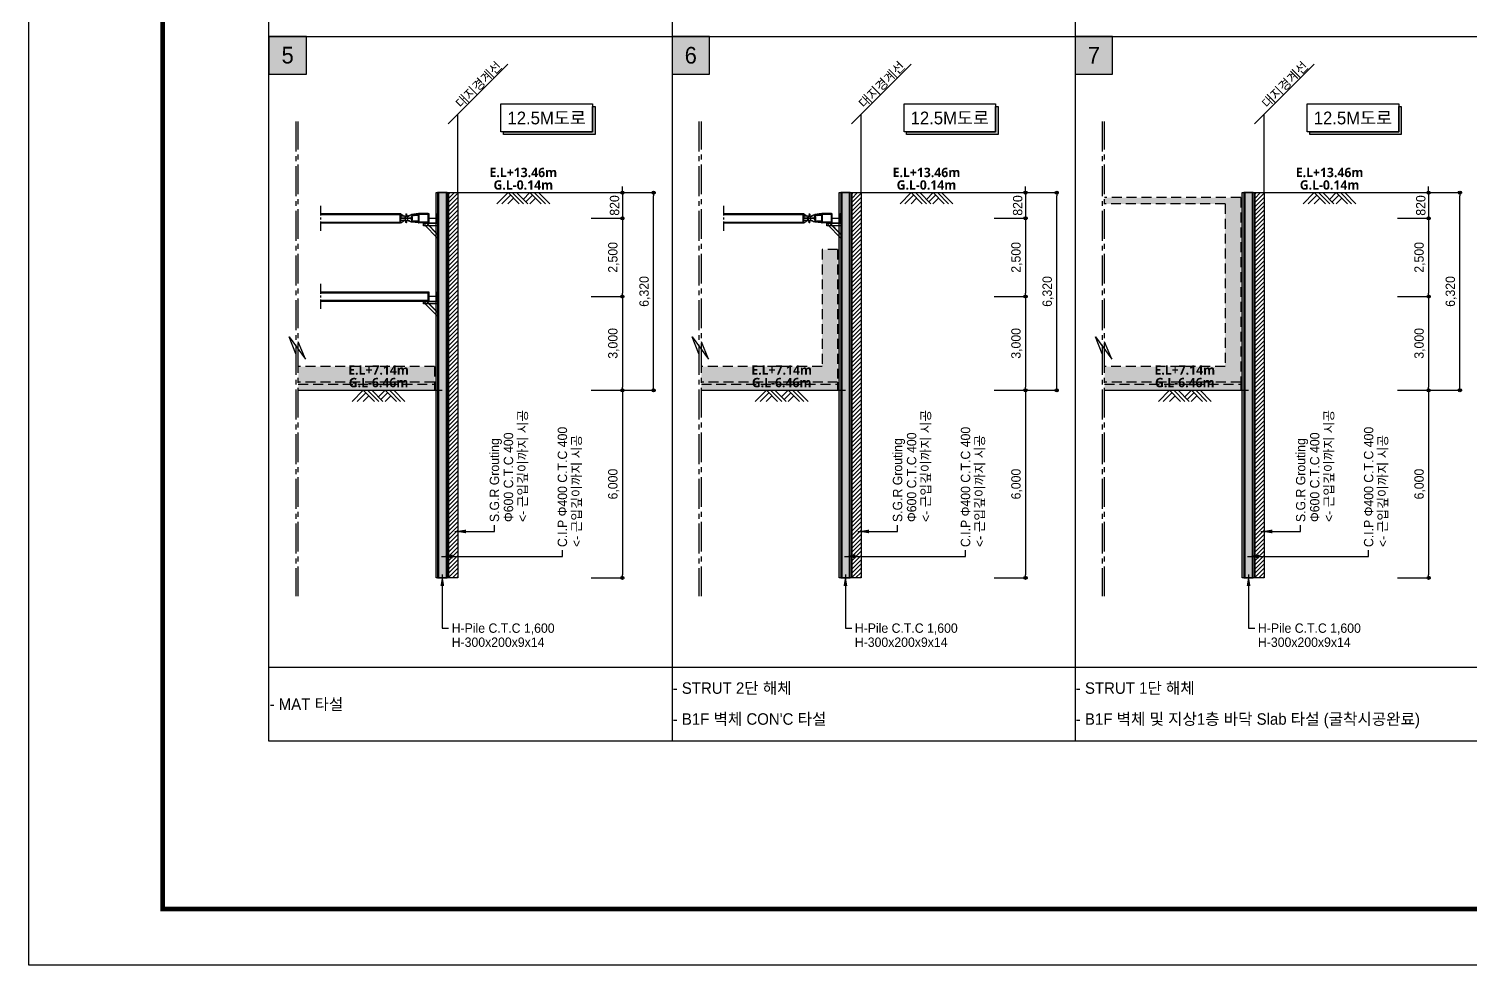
# Model space of a CAD drawing. Header units: millimetres. Extents: x 1073475 to 2890243, y -1340830 to -367733.
# Drawn here: x 2806143 to 2852270, y -427133 to -397188 of the extents above; entities that cross this region are included whole.
import ezdxf
from ezdxf.enums import TextEntityAlignment as Align

# ---------------------------------------------------------------- set-up
doc = ezdxf.new("R2010")
doc.units = ezdxf.units.MM
doc.header["$LTSCALE"] = 50
doc.header["$PDMODE"] = 3
doc.header["$PDSIZE"] = 100
for name, pattern in [('CENTER', [2, 1.25, -0.25, 0.25, -0.25]), ('CENTER2', [28.575, 19.05, -3.175, 3.175, -3.175]), ('HIDDEN', [9.525, 6.35, -3.175]), ('PHANTOM', [63.5, 31.75, -6.35, 6.35, -6.35, 6.35, -6.35])]:
    doc.linetypes.add(name, pattern=pattern)
doc.layers.get('Defpoints').update_dxf_attribs({"color": 151})
for name, color, linetype in [('1', 1, 'Continuous'), ('11', 11, 'Continuous'), ('2', 3, 'Continuous'), ('ANGLE', 1, 'Continuous'), ('C-DIM', 7, 'Continuous'), ('CIP', 1, 'Continuous'), ('line', 133, 'Continuous'), ('LW-소공', 8, 'Continuous'), ('PILE', 3, 'Continuous'), ('STRUT', 3, 'Continuous'), ('STRUT-하', 3, 'Continuous'), ('TEX', 3, 'Continuous'), ('TEXT', 3, 'Continuous'), ('WALE-1', 3, 'Continuous'), ('건축', 233, 'HIDDEN'), ('대지경계선', 6, 'PHANTOM'), ('유압JACK', 2, 'Continuous'), ('현황', 9, 'Continuous')]:
    doc.layers.add(name, color=color, linetype=linetype)
doc.styles.add('RXHG', font='arial.ttf')
doc.styles.add('돋움', font='')
doc.styles.add('맑은고딕', font='malgunbd.ttf')
doc.styles.get('돋움').set_extended_font_data('Dotum')
doc.dimstyles.new('SAM-200', dxfattribs={"dimtxt": 300, "dimasz": 100, "dimexe": 70, "dimexo": 0, "dimgap": 100, "dimtad": 1, "dimdec": 0, "dimzin": 0, "dimdsep": 46, "dimlunit": 6, "dimtxsty": '돋움', "dimblk": 'ORIGIN', "dimcen": 100, "dimclrd": 1, "dimclre": 1, "dimclrt": 7, "dimadec": 0, "dimazin": 0, "dimtfac": 1, "dimtdec": 0, "dimtix": 1, "dimtmove": 2, "dimatfit": 3, "dimfxl": 70, "dimtolj": 1, "dimtzin": 0, "dimlwd": -1, "dimlwe": -1, "dimarcsym": 0})
doc.dimstyles.new('SAM-200-지시선', dxfattribs={"dimscale": 0.1, "dimtxt": 300, "dimasz": 360, "dimexe": 70, "dimexo": 0, "dimgap": 100, "dimtad": 1, "dimdec": 0, "dimzin": 0, "dimdsep": 46, "dimlunit": 6, "dimtxsty": '돋움', "dimcen": 100, "dimclrd": 1, "dimclre": 1, "dimclrt": 256, "dimadec": 0, "dimazin": 0, "dimtfac": 1, "dimtdec": 0, "dimtix": 1, "dimtmove": 2, "dimatfit": 3, "dimfxl": 70, "dimtolj": 1, "dimtzin": 0, "dimlwd": -1, "dimlwe": -1, "dimarcsym": 0})

# ---------------------------------------------------------------- blocks, each defined once
blk = doc.blocks.new('dbox')
at = {"layer": '11'}
for p, q in [((4288, 1800), (4288, 57600)), ((81088, 1800), (4288, 1800))]:
    blk.add_line(p, q, dxfattribs=at)
at = {"layer": '11', "const_width": 150}
blk.add_lwpolyline([(81088, 1800), (4288, 1800), (4288, 57600), (81088, 57600)], close=True, dxfattribs=at)
at = {"layer": 'TEXT', "color": 7}
for p, q in [((0, 0), (0, 59400)), ((84100, 0), (0, 0))]:
    blk.add_line(p, q, dxfattribs=at)
at = {"layer": 'TEX', "color": 6, "linetype": 'Continuous', "style": 'RXHG', "width": 1}
for tag, p in [('일자', (76628, 15972)), ('축척', (76628, 13925)), ('설계번호', (76684, 12170))]:
    blk.add_attdef(tag, p, '', height=300, dxfattribs=at)
at = {"layer": 'TEX', "color": 7, "linetype": 'Continuous', "style": 'RXHG', "width": 1}
blk.add_attdef('파일명', (81840, 4453), '', height=300, rotation=90, dxfattribs=at)
at = {"layer": 'TEX', "linetype": 'Continuous', "style": 'RXHG', "width": 1}
for tag, p in [('도면명-1', (77799, 3389)), ('도면명-2', (77799, 2662))]:
    blk.add_attdef(tag, text='', height=400, dxfattribs=at).set_placement(p, align=Align.CENTER)
blk = doc.blocks.new('A$C2B0A0156')
blk.add_hatch(color=253).paths.add_polyline_path([(0, 0), (0, -1800), (1800, -1800), (1800, 0)])
at = {"color": 250}
blk.add_lwpolyline([(0, 0), (0, -1800), (1800, -1800), (1800, 0), (0, 0)], dxfattribs=at)
blk = doc.blocks.new('_Origin')
at = {"color": 0, "linetype": 'ByBlock', "lineweight": -2}
blk.add_line((0, 0), (-1, 0), dxfattribs=at)
blk.add_circle((0, 0), 0.5, dxfattribs=at)
blk = doc.blocks.new('*D900')
at = {"layer": 'C-DIM', "color": 1, "ltscale": 0.2, "transparency": 16777216}
for p, q in [((2825139, -402327), (2825139, -402227)), ((2824139, -402427), (2825209, -402427)), ((2825139, -402427), (2825139, -403247)), ((2824139, -403247), (2825209, -403247)), ((2825139, -403347), (2825139, -403447))]:
    blk.add_line(p, q, dxfattribs=at)
at = {"layer": 'Defpoints', "color": 0, "ltscale": 0.2, "transparency": 16777216}
for p in [(2824139, -402427), (2824139, -403247), (2825139, -403247)]:
    blk.add_point(p, dxfattribs=at)
at = {"layer": 'C-DIM', "color": 1, "ltscale": 0.2, "transparency": 16777216, "xscale": 100, "yscale": 100, "zscale": 100}
for p, rotation in [((2825139, -402427), 270), ((2825139, -403247), 90)]:
    blk.add_blockref('_Origin', p, dxfattribs=dict(at, rotation=rotation))
at = {"layer": 'C-DIM', "color": 7, "ltscale": 0.2, "transparency": 16777216, "insert": (2824889, -402837), "char_height": 300, "attachment_point": 5, "rotation": 90, "style": '돋움'}
blk.add_mtext('\\A1;820', dxfattribs=at)
blk = doc.blocks.new('*D901')
at = {"layer": 'C-DIM', "color": 1, "ltscale": 0.2, "transparency": 16777216}
for p, q in [((2824139, -403247), (2825209, -403247)), ((2825139, -403347), (2825139, -405647)), ((2824139, -405747), (2825209, -405747))]:
    blk.add_line(p, q, dxfattribs=at)
at = {"layer": 'Defpoints', "color": 0, "ltscale": 0.2, "transparency": 16777216}
for p in [(2824139, -403247), (2824139, -405747), (2825139, -405747)]:
    blk.add_point(p, dxfattribs=at)
at = {"layer": 'C-DIM', "color": 1, "ltscale": 0.2, "transparency": 16777216, "xscale": 100, "yscale": 100, "zscale": 100}
for p, rotation in [((2825139, -403247), 90), ((2825139, -405747), 270)]:
    blk.add_blockref('_Origin', p, dxfattribs=dict(at, rotation=rotation))
at = {"layer": 'C-DIM', "color": 7, "ltscale": 0.2, "transparency": 16777216, "insert": (2824860, -404497), "char_height": 300, "attachment_point": 5, "rotation": 90, "style": '돋움'}
blk.add_mtext('\\A1;2,500', dxfattribs=at)
blk = doc.blocks.new('*D902')
at = {"layer": 'C-DIM', "color": 1, "ltscale": 0.2, "transparency": 16777216}
for p, q in [((2824139, -405747), (2825209, -405747)), ((2825139, -405847), (2825139, -408647)), ((2824139, -408747), (2825209, -408747))]:
    blk.add_line(p, q, dxfattribs=at)
at = {"layer": 'Defpoints', "color": 0, "ltscale": 0.2, "transparency": 16777216}
for p in [(2824139, -405747), (2824139, -408747), (2825139, -408747)]:
    blk.add_point(p, dxfattribs=at)
at = {"layer": 'C-DIM', "color": 1, "ltscale": 0.2, "transparency": 16777216, "xscale": 100, "yscale": 100, "zscale": 100}
for p, rotation in [((2825139, -405747), 90), ((2825139, -408747), 270)]:
    blk.add_blockref('_Origin', p, dxfattribs=dict(at, rotation=rotation))
at = {"layer": 'C-DIM', "color": 7, "ltscale": 0.2, "transparency": 16777216, "insert": (2824860, -407247), "char_height": 300, "attachment_point": 5, "rotation": 90, "style": '돋움'}
blk.add_mtext('\\A1;3,000', dxfattribs=at)
blk = doc.blocks.new('*D903')
at = {"layer": 'C-DIM', "color": 1, "ltscale": 0.2, "transparency": 16777216}
for p, q in [((2824139, -408747), (2825209, -408747)), ((2825139, -408847), (2825139, -414647)), ((2824139, -414747), (2825209, -414747))]:
    blk.add_line(p, q, dxfattribs=at)
at = {"layer": 'Defpoints', "color": 0, "ltscale": 0.2, "transparency": 16777216}
for p in [(2824139, -408747), (2824139, -414747), (2825139, -414747)]:
    blk.add_point(p, dxfattribs=at)
at = {"layer": 'C-DIM', "color": 1, "ltscale": 0.2, "transparency": 16777216, "xscale": 100, "yscale": 100, "zscale": 100}
for p, rotation in [((2825139, -408747), 90), ((2825139, -414747), 270)]:
    blk.add_blockref('_Origin', p, dxfattribs=dict(at, rotation=rotation))
at = {"layer": 'C-DIM', "color": 7, "ltscale": 0.2, "transparency": 16777216, "insert": (2824860, -411747), "char_height": 300, "attachment_point": 5, "rotation": 90, "style": '돋움'}
blk.add_mtext('\\A1;6,000', dxfattribs=at)
blk = doc.blocks.new('*D904')
at = {"layer": 'C-DIM', "color": 1, "ltscale": 0.2, "transparency": 16777216}
for p, q in [((2825139, -402427), (2826209, -402427)), ((2826139, -408647), (2826139, -402527)), ((2825139, -408747), (2826209, -408747))]:
    blk.add_line(p, q, dxfattribs=at)
at = {"layer": 'Defpoints', "color": 0, "ltscale": 0.2, "transparency": 16777216}
for p in [(2825139, -402427), (2826139, -402427), (2825139, -408747)]:
    blk.add_point(p, dxfattribs=at)
at = {"layer": 'C-DIM', "color": 1, "ltscale": 0.2, "transparency": 16777216, "xscale": 100, "yscale": 100, "zscale": 100}
for p, rotation in [((2826139, -402427), 90), ((2826139, -408747), 270)]:
    blk.add_blockref('_Origin', p, dxfattribs=dict(at, rotation=rotation))
at = {"layer": 'C-DIM', "color": 7, "ltscale": 0.2, "transparency": 16777216, "insert": (2825860, -405587), "char_height": 300, "attachment_point": 5, "rotation": 90, "style": '돋움'}
blk.add_mtext('\\A1;6,320', dxfattribs=at)
blk = doc.blocks.new('A$C62E05D53')
at = {"layer": '1'}
for p, q in [((-273, 0), (-628, -356)), ((84, -356), (-273, 0)), ((221, -356), (-137, 0)), ((357, -356), (0, 0)), ((429, 0), (215, -215)), ((787, -356), (429, 0)), ((923, -356), (566, 0)), ((1060, -356), (703, 0)), ((-195, -78), (-472, -356)), ((-97, -175), (-277, -356)), ((508, -78), (294, -293)), ((605, -175), (425, -356))]:
    blk.add_line(p, q, dxfattribs=at)
blk = doc.blocks.new('A$C52A661DD')
at = {"layer": 'ANGLE'}
for p, q in [((-450, -10), (0, -10)), ((-361, -7), (0, -368))]:
    blk.add_line(p, q, dxfattribs=at)
for points in [[(-450, 0), (0, 0), (0, -90), (-450, -90)], [(-354, 0), (0, -354), (0, -481), (-417, -64)]]:
    blk.add_lwpolyline(points, close=True, dxfattribs=at)
blk = doc.blocks.new('A$C26452653')
at = {"layer": '유압JACK'}
for p, q in [((0, 600), (0, 587)), ((0, 600), (300, 600)), ((300, 600), (0, 600)), ((5, 582), (62, 582)), ((5, 582), (150, 582)), ((5, 582), (125, 582)), ((9, 582), (82, 471)), ((83, 450), (77, 568)), ((295, 582), (139, 582)), ((142, 479), (140, 567)), ((158, 479), (160, 567)), ((295, 582), (175, 582)), ((217, 450), (223, 568)), ((291, 582), (218, 471)), ((295, 582), (238, 582)), ((300, 600), (300, 587)), ((0, 13), (26, 234)), ((0, 13), (0, 0)), ((0, 0), (300, 0)), ((5, 18), (25, 18)), ((17, 413), (64, 417)), ((17, 393), (64, 389)), ((40, 33), (40, 244)), ((77, 363), (54, 296)), ((56, 21), (56, 199)), ((56, 168), (60, 168)), ((56, 153), (60, 153)), ((56, 63), (60, 63)), ((56, 48), (60, 48)), ((70, 311), (57, 299)), ((59, 18), (241, 18)), ((60, 168), (60, 153)), ((60, 48), (60, 63)), ((77, 434), (77, 432)), ((77, 432), (77, 372)), ((77, 374), (77, 372)), ((77, 373), (77, 372)), ((133, 368), (77, 368)), ((77, 368), (77, 327)), ((150, 438), (81, 438)), ((150, 368), (81, 368)), ((150, 444), (89, 444)), ((92, 226), (92, 221)), ((92, 226), (207, 226)), ((92, 221), (207, 221)), ((95, 444), (95, 438)), ((95, 444), (205, 444)), ((95, 438), (205, 438)), ((98, 444), (98, 438)), ((98, 234), (98, 226)), ((98, 226), (197, 226)), ((101, 235), (101, 226)), ((102, 226), (102, 221)), ((103, 226), (103, 221)), ((103, 221), (195, 221)), ((103, 218), (103, 213)), ((103, 218), (195, 218)), ((103, 213), (197, 213)), ((105, 221), (105, 218)), ((133, 368), (222, 368)), ((141, 247), (141, 360)), ((141, 341), (159, 341)), ((141, 259), (159, 259)), ((150, 444), (211, 444)), ((150, 438), (218, 438)), ((150, 368), (218, 368)), ((159, 247), (159, 360)), ((195, 221), (197, 221)), ((195, 221), (195, 218)), ((195, 218), (197, 218)), ((197, 226), (197, 221)), ((197, 226), (197, 221)), ((197, 226), (197, 221)), ((197, 226), (202, 226)), ((197, 218), (197, 213)), ((199, 235), (199, 226)), ((202, 444), (202, 438)), ((202, 234), (202, 226)), ((205, 444), (205, 438)), ((207, 226), (207, 221)), ((222, 434), (222, 432)), ((222, 432), (222, 372)), ((222, 374), (222, 372)), ((222, 373), (222, 372)), ((222, 368), (222, 327)), ((222, 363), (246, 296)), ((230, 311), (243, 299)), ((282, 413), (236, 417)), ((282, 393), (236, 389)), ((240, 168), (240, 153)), ((244, 168), (240, 168)), ((244, 153), (240, 153)), ((244, 63), (240, 63)), ((240, 48), (240, 63)), ((244, 48), (240, 48)), ((244, 21), (244, 199)), ((260, 33), (260, 244)), ((300, 13), (274, 234)), ((295, 18), (275, 18)), ((300, 13), (300, 0))]:
    blk.add_line(p, q, dxfattribs=at)
for centre, radius, start, end in [((5, 587), 5, 180, 270), ((62, 567), 15, 3, 90), ((125, 567), 15, 1.2674, 90), ((132, 479), 10, 270, 1.2674), ((168, 479), 10, 178.7326, 270), ((175, 567), 15, 90, 178.7326), ((238, 567), 15, 90, 177), ((295, 587), 5, 270, 0), ((5, 13), 5, 90, 180), ((17, 403), 10, 90, 270), ((25, 33), 15, 270, 0), ((135, 221), 110, 135, 172.9969), ((150, 236), 110, 135.3602, 180), ((81, 199), 25, 119.7623, 180), ((59, 21), 3, 180, 270), ((62, 432), 15, 274.7636, 0), ((62, 374), 15, 0, 85.2364), ((150, 79), 164, 90, 119.7623), ((57, 327), 20, 315.3602, 0), ((81, 434), 4, 90, 180), ((81, 372), 4, 180, 270), ((89, 450), 6, 183, 270), ((133, 360), 7.5, 0, 90), ((150, 403), 15, 90, 270), ((136, 247), 5, 274.7518, 0), ((150, 403), 10, 90, 270), ((150, 403), 15, 270, 90), ((150, 403), 10, 270, 90), ((150, 79), 164, 60.2377, 90), ((166, 360), 7.5, 90, 180), ((164, 247), 5, 180, 265.2482), ((211, 450), 6, 270, 357), ((218, 434), 4, 0, 90), ((218, 372), 4, 270, 0), ((237, 432), 15, 180, 265.2364), ((237, 374), 15, 94.7636, 180), ((242, 327), 20, 180, 224.6398), ((150, 236), 110, 0, 44.6398), ((219, 199), 25, 0, 60.2377), ((241, 21), 3, 270, 0), ((165, 221), 110, 7.0031, 45), ((275, 33), 15, 180, 270), ((282, 403), 10, 270, 90), ((295, 13), 5, 0, 90)]:
    blk.add_arc(centre, radius, start, end, dxfattribs=at)
blk = doc.blocks.new('*D905')
at = {"layer": 'C-DIM', "color": 1, "ltscale": 0.2, "transparency": 16777216}
for p, q in [((2838040, -402327), (2838040, -402227)), ((2837040, -402427), (2838110, -402427)), ((2838040, -402427), (2838040, -403247)), ((2837040, -403247), (2838110, -403247)), ((2838040, -403347), (2838040, -403447))]:
    blk.add_line(p, q, dxfattribs=at)
at = {"layer": 'Defpoints', "color": 0, "ltscale": 0.2, "transparency": 16777216}
for p in [(2837040, -402427), (2837040, -403247), (2838040, -403247)]:
    blk.add_point(p, dxfattribs=at)
at = {"layer": 'C-DIM', "color": 1, "ltscale": 0.2, "transparency": 16777216, "xscale": 100, "yscale": 100, "zscale": 100}
for p, rotation in [((2838040, -402427), 270), ((2838040, -403247), 90)]:
    blk.add_blockref('_Origin', p, dxfattribs=dict(at, rotation=rotation))
at = {"layer": 'C-DIM', "color": 7, "ltscale": 0.2, "transparency": 16777216, "insert": (2837790, -402837), "char_height": 300, "attachment_point": 5, "rotation": 90, "style": '돋움'}
blk.add_mtext('\\A1;820', dxfattribs=at)
blk = doc.blocks.new('*D906')
at = {"layer": 'C-DIM', "color": 1, "ltscale": 0.2, "transparency": 16777216}
for p, q in [((2837040, -403247), (2838110, -403247)), ((2838040, -403347), (2838040, -405647)), ((2837040, -405747), (2838110, -405747))]:
    blk.add_line(p, q, dxfattribs=at)
at = {"layer": 'Defpoints', "color": 0, "ltscale": 0.2, "transparency": 16777216}
for p in [(2837040, -403247), (2837040, -405747), (2838040, -405747)]:
    blk.add_point(p, dxfattribs=at)
at = {"layer": 'C-DIM', "color": 1, "ltscale": 0.2, "transparency": 16777216, "xscale": 100, "yscale": 100, "zscale": 100}
for p, rotation in [((2838040, -403247), 90), ((2838040, -405747), 270)]:
    blk.add_blockref('_Origin', p, dxfattribs=dict(at, rotation=rotation))
at = {"layer": 'C-DIM', "color": 7, "ltscale": 0.2, "transparency": 16777216, "insert": (2837761, -404497), "char_height": 300, "attachment_point": 5, "rotation": 90, "style": '돋움'}
blk.add_mtext('\\A1;2,500', dxfattribs=at)
blk = doc.blocks.new('*D907')
at = {"layer": 'C-DIM', "color": 1, "ltscale": 0.2, "transparency": 16777216}
for p, q in [((2837040, -405747), (2838110, -405747)), ((2838040, -405847), (2838040, -408647)), ((2837040, -408747), (2838110, -408747))]:
    blk.add_line(p, q, dxfattribs=at)
at = {"layer": 'Defpoints', "color": 0, "ltscale": 0.2, "transparency": 16777216}
for p in [(2837040, -405747), (2837040, -408747), (2838040, -408747)]:
    blk.add_point(p, dxfattribs=at)
at = {"layer": 'C-DIM', "color": 1, "ltscale": 0.2, "transparency": 16777216, "xscale": 100, "yscale": 100, "zscale": 100}
for p, rotation in [((2838040, -405747), 90), ((2838040, -408747), 270)]:
    blk.add_blockref('_Origin', p, dxfattribs=dict(at, rotation=rotation))
at = {"layer": 'C-DIM', "color": 7, "ltscale": 0.2, "transparency": 16777216, "insert": (2837761, -407247), "char_height": 300, "attachment_point": 5, "rotation": 90, "style": '돋움'}
blk.add_mtext('\\A1;3,000', dxfattribs=at)
blk = doc.blocks.new('*D908')
at = {"layer": 'C-DIM', "color": 1, "ltscale": 0.2, "transparency": 16777216}
for p, q in [((2837040, -408747), (2838110, -408747)), ((2838040, -408847), (2838040, -414647)), ((2837040, -414747), (2838110, -414747))]:
    blk.add_line(p, q, dxfattribs=at)
at = {"layer": 'Defpoints', "color": 0, "ltscale": 0.2, "transparency": 16777216}
for p in [(2837040, -408747), (2837040, -414747), (2838040, -414747)]:
    blk.add_point(p, dxfattribs=at)
at = {"layer": 'C-DIM', "color": 1, "ltscale": 0.2, "transparency": 16777216, "xscale": 100, "yscale": 100, "zscale": 100}
for p, rotation in [((2838040, -408747), 90), ((2838040, -414747), 270)]:
    blk.add_blockref('_Origin', p, dxfattribs=dict(at, rotation=rotation))
at = {"layer": 'C-DIM', "color": 7, "ltscale": 0.2, "transparency": 16777216, "insert": (2837761, -411747), "char_height": 300, "attachment_point": 5, "rotation": 90, "style": '돋움'}
blk.add_mtext('\\A1;6,000', dxfattribs=at)
blk = doc.blocks.new('*D909')
at = {"layer": 'C-DIM', "color": 1, "ltscale": 0.2, "transparency": 16777216}
for p, q in [((2838040, -402427), (2839110, -402427)), ((2839040, -408647), (2839040, -402527)), ((2838040, -408747), (2839110, -408747))]:
    blk.add_line(p, q, dxfattribs=at)
at = {"layer": 'Defpoints', "color": 0, "ltscale": 0.2, "transparency": 16777216}
for p in [(2838040, -402427), (2839040, -402427), (2838040, -408747)]:
    blk.add_point(p, dxfattribs=at)
at = {"layer": 'C-DIM', "color": 1, "ltscale": 0.2, "transparency": 16777216, "xscale": 100, "yscale": 100, "zscale": 100}
for p, rotation in [((2839040, -402427), 90), ((2839040, -408747), 270)]:
    blk.add_blockref('_Origin', p, dxfattribs=dict(at, rotation=rotation))
at = {"layer": 'C-DIM', "color": 7, "ltscale": 0.2, "transparency": 16777216, "insert": (2838761, -405587), "char_height": 300, "attachment_point": 5, "rotation": 90, "style": '돋움'}
blk.add_mtext('\\A1;6,320', dxfattribs=at)
blk = doc.blocks.new('*D910')
at = {"layer": 'C-DIM', "color": 1, "ltscale": 0.2, "transparency": 16777216}
for p, q in [((2850941, -402327), (2850941, -402227)), ((2849941, -402427), (2851011, -402427)), ((2850941, -402427), (2850941, -403247)), ((2849941, -403247), (2851011, -403247)), ((2850941, -403347), (2850941, -403447))]:
    blk.add_line(p, q, dxfattribs=at)
at = {"layer": 'Defpoints', "color": 0, "ltscale": 0.2, "transparency": 16777216}
for p in [(2849941, -402427), (2849941, -403247), (2850941, -403247)]:
    blk.add_point(p, dxfattribs=at)
at = {"layer": 'C-DIM', "color": 1, "ltscale": 0.2, "transparency": 16777216, "xscale": 100, "yscale": 100, "zscale": 100}
for p, rotation in [((2850941, -402427), 270), ((2850941, -403247), 90)]:
    blk.add_blockref('_Origin', p, dxfattribs=dict(at, rotation=rotation))
at = {"layer": 'C-DIM', "color": 7, "ltscale": 0.2, "transparency": 16777216, "insert": (2850691, -402837), "char_height": 300, "attachment_point": 5, "rotation": 90, "style": '돋움'}
blk.add_mtext('\\A1;820', dxfattribs=at)
blk = doc.blocks.new('*D911')
at = {"layer": 'C-DIM', "color": 1, "ltscale": 0.2, "transparency": 16777216}
for p, q in [((2849941, -403247), (2851011, -403247)), ((2850941, -403347), (2850941, -405647)), ((2849941, -405747), (2851011, -405747))]:
    blk.add_line(p, q, dxfattribs=at)
at = {"layer": 'Defpoints', "color": 0, "ltscale": 0.2, "transparency": 16777216}
for p in [(2849941, -403247), (2849941, -405747), (2850941, -405747)]:
    blk.add_point(p, dxfattribs=at)
at = {"layer": 'C-DIM', "color": 1, "ltscale": 0.2, "transparency": 16777216, "xscale": 100, "yscale": 100, "zscale": 100}
for p, rotation in [((2850941, -403247), 90), ((2850941, -405747), 270)]:
    blk.add_blockref('_Origin', p, dxfattribs=dict(at, rotation=rotation))
at = {"layer": 'C-DIM', "color": 7, "ltscale": 0.2, "transparency": 16777216, "insert": (2850662, -404497), "char_height": 300, "attachment_point": 5, "rotation": 90, "style": '돋움'}
blk.add_mtext('\\A1;2,500', dxfattribs=at)
blk = doc.blocks.new('*D912')
at = {"layer": 'C-DIM', "color": 1, "ltscale": 0.2, "transparency": 16777216}
for p, q in [((2849941, -405747), (2851011, -405747)), ((2850941, -405847), (2850941, -408647)), ((2849941, -408747), (2851011, -408747))]:
    blk.add_line(p, q, dxfattribs=at)
at = {"layer": 'Defpoints', "color": 0, "ltscale": 0.2, "transparency": 16777216}
for p in [(2849941, -405747), (2849941, -408747), (2850941, -408747)]:
    blk.add_point(p, dxfattribs=at)
at = {"layer": 'C-DIM', "color": 1, "ltscale": 0.2, "transparency": 16777216, "xscale": 100, "yscale": 100, "zscale": 100}
for p, rotation in [((2850941, -405747), 90), ((2850941, -408747), 270)]:
    blk.add_blockref('_Origin', p, dxfattribs=dict(at, rotation=rotation))
at = {"layer": 'C-DIM', "color": 7, "ltscale": 0.2, "transparency": 16777216, "insert": (2850662, -407247), "char_height": 300, "attachment_point": 5, "rotation": 90, "style": '돋움'}
blk.add_mtext('\\A1;3,000', dxfattribs=at)
blk = doc.blocks.new('*D913')
at = {"layer": 'C-DIM', "color": 1, "ltscale": 0.2, "transparency": 16777216}
for p, q in [((2849941, -408747), (2851011, -408747)), ((2850941, -408847), (2850941, -414647)), ((2849941, -414747), (2851011, -414747))]:
    blk.add_line(p, q, dxfattribs=at)
at = {"layer": 'Defpoints', "color": 0, "ltscale": 0.2, "transparency": 16777216}
for p in [(2849941, -408747), (2849941, -414747), (2850941, -414747)]:
    blk.add_point(p, dxfattribs=at)
at = {"layer": 'C-DIM', "color": 1, "ltscale": 0.2, "transparency": 16777216, "xscale": 100, "yscale": 100, "zscale": 100}
for p, rotation in [((2850941, -408747), 90), ((2850941, -414747), 270)]:
    blk.add_blockref('_Origin', p, dxfattribs=dict(at, rotation=rotation))
at = {"layer": 'C-DIM', "color": 7, "ltscale": 0.2, "transparency": 16777216, "insert": (2850662, -411747), "char_height": 300, "attachment_point": 5, "rotation": 90, "style": '돋움'}
blk.add_mtext('\\A1;6,000', dxfattribs=at)
blk = doc.blocks.new('*D914')
at = {"layer": 'C-DIM', "color": 1, "ltscale": 0.2, "transparency": 16777216}
for p, q in [((2850941, -402427), (2852011, -402427)), ((2851941, -408647), (2851941, -402527)), ((2850941, -408747), (2852011, -408747))]:
    blk.add_line(p, q, dxfattribs=at)
at = {"layer": 'Defpoints', "color": 0, "ltscale": 0.2, "transparency": 16777216}
for p in [(2850941, -402427), (2851941, -402427), (2850941, -408747)]:
    blk.add_point(p, dxfattribs=at)
at = {"layer": 'C-DIM', "color": 1, "ltscale": 0.2, "transparency": 16777216, "xscale": 100, "yscale": 100, "zscale": 100}
for p, rotation in [((2851941, -402427), 90), ((2851941, -408747), 270)]:
    blk.add_blockref('_Origin', p, dxfattribs=dict(at, rotation=rotation))
at = {"layer": 'C-DIM', "color": 7, "ltscale": 0.2, "transparency": 16777216, "insert": (2851662, -405587), "char_height": 300, "attachment_point": 5, "rotation": 90, "style": '돋움'}
blk.add_mtext('\\A1;6,320', dxfattribs=at)

msp = doc.modelspace()

# ---------------------------------------------------------------- hatches: boundary and pattern name
at = {"layer": 'CIP'}
h = msp.add_hatch(dxfattribs=at)
h.set_pattern_fill('AR-CONC', color=256, scale=2, style=0)
h.set_pattern_definition([(50, (2819176, -416487.05), (364.3693, -31.878), [38.1, -419.1]), (355, (2819176, -416487.05), (-70.486, 382.113), [30.48, -335.28]), (100.451, (2819206.36, -416489.7), (293.885, 350.233), [32.38, -356.18]), (46.1842, (2819176, -416385.45), (542.158, -84.085), [57.15, -628.65]), (96.6356, (2819221.2, -416392.46), (474.808, 494.851), [48.57, -534.27]), (351.184, (2819176, -416385.45), (474.81, 494.85), [45.72, -502.92]), (21, (2819226.8, -416410.85), (303.23, -204.531), [38.1, -419.1]), (326, (2819226.8, -416410.85), (123.604, 368.376), [30.48, -335.28]), (71.4514, (2819252.07, -416427.9), (426.833, 163.846), [32.38, -356.18]), (37.5, (2819176, -416487.05), (6.1772, 169.1101), [0, -331.216, 0, -340.36, 0, -336.55]), (7.5, (2819176, -416487.05), (133.6393, 200.3611), [0, -194.056, 0, -323.596, 0, -128.27]), (327.5, (2819062.71, -416487.05), (271.1812, -11.4575), [0, -127, 0, -396.24, 0, -525.78]), (317.5, (2819011.91, -416487.05), (296.2584, 50.853), [0, -165.1, 0, -263.144, 0, -373.38])])
h.paths.add_polyline_path([(2819176, -402427.1), (2819576, -402427.1), (2819576, -414747.1), (2819176, -414747.1)])
h = msp.add_hatch(dxfattribs=at)
h.set_pattern_fill('AR-CONC', color=256, scale=2, style=0)
h.set_pattern_definition([(50, (2832077.22, -416487.05), (364.3693, -31.878), [38.1, -419.1]), (355, (2832077.2, -416487.05), (-70.486, 382.113), [30.48, -335.28]), (100.451, (2832107.58, -416489.7), (293.885, 350.233), [32.38, -356.18]), (46.1842, (2832077.2, -416385.45), (542.158, -84.085), [57.15, -628.65]), (96.6356, (2832122.4, -416392.46), (474.808, 494.851), [48.57, -534.27]), (351.184, (2832077.2, -416385.45), (474.81, 494.85), [45.72, -502.92]), (21, (2832128.02, -416410.85), (303.23, -204.531), [38.1, -419.1]), (326, (2832128, -416410.85), (123.604, 368.376), [30.48, -335.28]), (71.4514, (2832153.3, -416427.9), (426.833, 163.846), [32.38, -356.18]), (37.5, (2832077.22, -416487.05), (6.1772, 169.1101), [0, -331.216, 0, -340.36, 0, -336.55]), (7.5, (2832077.22, -416487.05), (133.6393, 200.3611), [0, -194.056, 0, -323.596, 0, -128.27]), (327.5, (2831963.93, -416487.05), (271.1812, -11.4575), [0, -127, 0, -396.24, 0, -525.78]), (317.5, (2831913.13, -416487.05), (296.2584, 50.853), [0, -165.1, 0, -263.144, 0, -373.38])])
h.paths.add_polyline_path([(2832077.2, -402427.1), (2832477.2, -402427.1), (2832477.2, -414747.1), (2832077.2, -414747.1)])
h = msp.add_hatch(dxfattribs=at)
h.set_pattern_fill('AR-CONC', color=256, scale=2, style=0)
h.set_pattern_definition([(50, (2844978.43, -416487.05), (364.3693, -31.878), [38.1, -419.1]), (355, (2844978.43, -416487.05), (-70.486, 382.113), [30.48, -335.28]), (100.451, (2845008.8, -416489.7), (293.885, 350.233), [32.38, -356.18]), (46.1842, (2844978.43, -416385.45), (542.158, -84.085), [57.15, -628.65]), (96.6356, (2845023.6, -416392.46), (474.808, 494.851), [48.57, -534.27]), (351.184, (2844978.43, -416385.45), (474.81, 494.85), [45.72, -502.92]), (21, (2845029.23, -416410.85), (303.23, -204.531), [38.1, -419.1]), (326, (2845029.23, -416410.85), (123.604, 368.376), [30.48, -335.28]), (71.4514, (2845054.5, -416427.9), (426.833, 163.846), [32.38, -356.18]), (37.5, (2844978.43, -416487.05), (6.1772, 169.1101), [0, -331.216, 0, -340.36, 0, -336.55]), (7.5, (2844978.43, -416487.05), (133.6393, 200.3611), [0, -194.056, 0, -323.596, 0, -128.27]), (327.5, (2844865.15, -416487.05), (271.1812, -11.4575), [0, -127, 0, -396.24, 0, -525.78]), (317.5, (2844814.35, -416487.05), (296.2584, 50.853), [0, -165.1, 0, -263.144, 0, -373.38])])
h.paths.add_polyline_path([(2844978.4, -402427.1), (2845378.4, -402427.1), (2845378.4, -414747.1), (2844978.4, -414747.1)])
at = {"layer": 'LW-소공'}
h = msp.add_hatch(dxfattribs=at)
h.set_pattern_fill('ANSI31', color=256, scale=30, style=0)
h.set_pattern_definition([(45, (2819576, -416487.05), (-67.3519, 67.3519), [])])
h.paths.add_polyline_path([(2819576, -402427.1), (2819875, -402427.1), (2819874.9, -414747.1), (2819576, -414747.1)])
h = msp.add_hatch(dxfattribs=at)
h.set_pattern_fill('ANSI31', color=256, scale=30, style=0)
h.set_pattern_definition([(45, (2832477.215, -416487.05), (-67.3519, 67.3519), [])])
h.paths.add_polyline_path([(2832477.2, -402427.1), (2832776.2, -402427.1), (2832776.1, -414747.1), (2832477.2, -414747.1)])
h = msp.add_hatch(dxfattribs=at)
h.set_pattern_fill('ANSI31', color=256, scale=30, style=0)
h.set_pattern_definition([(45, (2845378.43, -416487.05), (-67.3519, 67.3519), [])])
h.paths.add_polyline_path([(2845378.4, -402427.1), (2845677.4, -402427.1), (2845677.3, -414747.1), (2845378.4, -414747.1)])
at = {"layer": '건축', "ltscale": 0.2}
h = msp.add_hatch(color=254, dxfattribs=at)
h.paths.add_polyline_path([(2844928.4, -402587.1), (2840570.1, -402587.1), (2840570.1, -402787.1), (2844428.4, -402787.1), (2844428.4, -407987.1), (2840570.1, -407987.1), (2840570.1, -408487.1), (2844928.4, -408487.1)])
h.paths.add_polyline_path([(2844928.4, -408487.1), (2840570.1, -408487.1), (2840570.1, -408547.1), (2844928.4, -408547.1)])
h.paths.add_polyline_path([(2844928.4, -408547.1), (2840570.1, -408547.1), (2840570.1, -408747.1), (2844928.4, -408747.1)])
h = msp.add_hatch(color=254, dxfattribs=at)
h.paths.add_polyline_path([(2832027.2, -404247.1), (2831527.2, -404247.1), (2831527.2, -407987.1), (2827668.9, -407987.1), (2827668.9, -408487.1), (2832027.2, -408487.1)])
h.paths.add_polyline_path([(2832027.2, -408487.1), (2827668.9, -408487.1), (2827668.9, -408547.1), (2832027.2, -408547.1)])
h.paths.add_polyline_path([(2832027.2, -408547.1), (2827668.9, -408547.1), (2827668.9, -408747.1), (2832027.2, -408747.1)])
h = msp.add_hatch(color=254, dxfattribs=at)
h.paths.add_polyline_path([(2819126, -407987.1), (2814767.7, -407987.1), (2814767.7, -408487.1), (2819126, -408487.1)])
h.paths.add_polyline_path([(2819126, -408487.1), (2814767.7, -408487.1), (2814767.7, -408547.1), (2819126, -408547.1)])
h.paths.add_polyline_path([(2819126, -408547.1), (2814767.7, -408547.1), (2814767.7, -408747.1), (2819126, -408747.1)])

# ---------------------------------------------------------------- linework, layer by layer
at = {"color": 2}
for p, q in [((2826727.3, -374893.1, 0), (2826727.3, -419973, 0)), ((2839628.5, -374893.1, 0), (2839628.5, -419973, 0)), ((2813826, -397433.1, 0), (2865430.9, -397433.1, 0)), ((2813826, -417599.7, 0), (2852529.7, -417599.7, 0))]:
    msp.add_line(p, q, dxfattribs=at)
for p, q in [((2819376, -402427.1, 0), (2824138.8, -402427.1, 0)), ((2832277.2, -402427.1, 0), (2837040.1, -402427.1, 0)), ((2845178.4, -402427.1, 0), (2849941.3, -402427.1, 0))]:
    msp.add_line(p, q)
at = {"ltscale": 0.2}
for p, q in [((2814767.7, -408747.1, 0), (2819376, -408747.1, 0)), ((2827668.9, -408747.1, 0), (2832277.2, -408747.1, 0)), ((2840570.1, -408747.1, 0), (2845178.4, -408747.1, 0))]:
    msp.add_line(p, q, dxfattribs=at)
at = {"color": 2, "elevation": 0}
msp.add_lwpolyline([(2852529.7, -419973), (2813826, -419973), (2813826, -374893.1), (2865430.9, -374893.1)], dxfattribs=at)
at = {"layer": 'CIP', "elevation": 0}
for points in [[(2819176, -402427.1), (2819576, -402427.1), (2819576, -414747.1), (2819176, -414747.1)], [(2832077.2, -402427.1), (2832477.2, -402427.1), (2832477.2, -414747.1), (2832077.2, -414747.1)], [(2844978.4, -402427.1), (2845378.4, -402427.1), (2845378.4, -414747.1), (2844978.4, -414747.1)]]:
    msp.add_lwpolyline(points, close=True, dxfattribs=at)
at = {"layer": 'line', "linetype": 'CENTER2', "elevation": 0}
for points in [[(2814687.7, -400154.1), (2814687.7, -415335.8)], [(2814767.7, -415335.8), (2814767.7, -400154.1)], [(2827588.9, -400154.1), (2827588.9, -415335.8)], [(2827668.9, -415335.8), (2827668.9, -400154.1)], [(2840490.1, -400154.1), (2840490.1, -415335.8)], [(2840570.1, -415335.8), (2840570.1, -400154.1)], [(2814687.7, -407586.6), (2814472.5, -407040.9), (2814995.8, -407753.3), (2814767.7, -407195.7)], [(2827588.9, -407586.6), (2827373.8, -407040.9), (2827897, -407753.3), (2827668.9, -407195.7)], [(2840490.1, -407586.6), (2840275, -407040.9), (2840798.2, -407753.3), (2840570.1, -407195.7)]]:
    msp.add_lwpolyline(points, dxfattribs=at)
at = {"layer": 'LW-소공', "elevation": 0}
for points in [[(2819576, -402427.1), (2819875, -402427.1), (2819874.9, -414747.1), (2819576, -414747.1)], [(2832477.2, -402427.1), (2832776.2, -402427.1), (2832776.1, -414747.1), (2832477.2, -414747.1)], [(2845378.4, -402427.1), (2845677.4, -402427.1), (2845677.3, -414747.1), (2845378.4, -414747.1)]]:
    msp.add_lwpolyline(points, close=True, dxfattribs=at)
at = {"layer": 'PILE', "color": 1}
for p, q in [((2819256, -402427.1, 0), (2819256, -414747.1, 0)), ((2819496, -402427.1, 0), (2819496, -414747.1, 0)), ((2832157.2, -402427.1, 0), (2832157.2, -414747.1, 0)), ((2832397.2, -402427.1, 0), (2832397.2, -414747.1, 0)), ((2845058.4, -402427.1, 0), (2845058.4, -414747.1, 0)), ((2845298.4, -402427.1, 0), (2845298.4, -414747.1, 0))]:
    msp.add_line(p, q, dxfattribs=at)
at = {"layer": 'PILE', "elevation": 0}
for points in [[(2819226, -414747.1), (2819526, -414747.1), (2819526, -402427.1), (2819226, -402427.1), (2819226, -414747.1)], [(2832127.2, -414747.1), (2832427.2, -414747.1), (2832427.2, -402427.1), (2832127.2, -402427.1), (2832127.2, -414747.1)], [(2845028.4, -414747.1), (2845328.4, -414747.1), (2845328.4, -402427.1), (2845028.4, -402427.1), (2845028.4, -414747.1)]]:
    msp.add_lwpolyline(points, dxfattribs=at)
at = {"layer": 'STRUT'}
for p, q in [((2815474.8, -403097.1, 0), (2818026, -403097.1, 0)), ((2818926, -403097.1, 0), (2818626, -403097.1, 0)), ((2828376, -403097.1, 0), (2830927.2, -403097.1, 0)), ((2831827.2, -403097.1, 0), (2831527.2, -403097.1, 0)), ((2815474.8, -403397.1, 0), (2818026, -403397.1, 0)), ((2818926, -403397.1, 0), (2818626, -403397.1, 0)), ((2828376, -403397.1, 0), (2830927.2, -403397.1, 0)), ((2831827.2, -403397.1, 0), (2831527.2, -403397.1, 0)), ((2815474.8, -405597.1, 0), (2818926, -405597.1, 0)), ((2815474.8, -405897.1, 0), (2818926, -405897.1, 0))]:
    msp.add_line(p, q, dxfattribs=at)
at = {"layer": 'STRUT', "color": 1}
for p, q in [((2815474.8, -403127.1, 0), (2818026, -403127.1, 0)), ((2818926, -403127.1, 0), (2818626, -403127.1, 0)), ((2828376, -403127.1, 0), (2830927.2, -403127.1, 0)), ((2831827.2, -403127.1, 0), (2831527.2, -403127.1, 0)), ((2815474.8, -403367.1, 0), (2818026, -403367.1, 0)), ((2818926, -403367.1, 0), (2818626, -403367.1, 0)), ((2828376, -403367.1, 0), (2830927.2, -403367.1, 0)), ((2831827.2, -403367.1, 0), (2831527.2, -403367.1, 0)), ((2815474.8, -405627.1, 0), (2818926, -405627.1, 0)), ((2815474.8, -405867.1, 0), (2818926, -405867.1, 0))]:
    msp.add_line(p, q, dxfattribs=at)
at = {"layer": 'STRUT-하', "color": 1, "linetype": 'CENTER', "ltscale": 5}
for p, q in [((2815474.8, -402846.5, 0), (2815474.8, -403647.6, 0)), ((2828376, -402846.5, 0), (2828376, -403647.6, 0)), ((2815474.8, -405346.5, 0), (2815474.8, -406147.6, 0))]:
    msp.add_line(p, q, dxfattribs=at)
at = {"layer": 'WALE-1', "elevation": 0}
for points in [[(2819226, -403397.1), (2819211, -403397.1), (2819211, -403272.1, 0.4142136), (2819191, -403252.1), (2818961, -403252.1, 0.4142136), (2818941, -403272.1), (2818941, -403397.1), (2818926, -403397.1), (2818926, -403097.1), (2818941, -403097.1), (2818941, -403222.1, 0.4142136), (2818961, -403242.1), (2819191, -403242.1, 0.4142136), (2819211, -403222.1), (2819211, -403097.1), (2819226, -403097.1)], [(2832127.2, -403397.1), (2832112.2, -403397.1), (2832112.2, -403272.1, 0.4142136), (2832092.2, -403252.1), (2831862.2, -403252.1, 0.4142136), (2831842.2, -403272.1), (2831842.2, -403397.1), (2831827.2, -403397.1), (2831827.2, -403097.1), (2831842.2, -403097.1), (2831842.2, -403222.1, 0.4142136), (2831862.2, -403242.1), (2832092.2, -403242.1, 0.4142136), (2832112.2, -403222.1), (2832112.2, -403097.1), (2832127.2, -403097.1)], [(2819226, -405897.1), (2819211, -405897.1), (2819211, -405772.1, 0.4142136), (2819191, -405752.1), (2818961, -405752.1, 0.4142136), (2818941, -405772.1), (2818941, -405897.1), (2818926, -405897.1), (2818926, -405597.1), (2818941, -405597.1), (2818941, -405722.1, 0.4142136), (2818961, -405742.1), (2819191, -405742.1, 0.4142136), (2819211, -405722.1), (2819211, -405597.1), (2819226, -405597.1)]]:
    msp.add_lwpolyline(points, format="xyb", close=True, dxfattribs=at)
at = {"layer": '건축'}
for p, q in [((2844928.4, -402587.1, 0), (2840570.1, -402587.1, 0)), ((2844928.4, -402587.1, 0), (2844928.4, -408487.1, 0)), ((2844428.4, -402787.1, 0), (2840570.1, -402787.1, 0)), ((2844428.4, -402787.1, 0), (2844428.4, -407987.1, 0)), ((2831527.2, -404247.1, 0), (2831527.2, -407987.1, 0)), ((2832027.2, -404247.1, 0), (2832027.2, -408487.1, 0)), ((2819126, -407987.1, 0), (2814767.7, -407987.1, 0)), ((2819126, -407987.1, 0), (2819126, -408487.1, 0)), ((2831527.2, -407987.1, 0), (2827668.9, -407987.1, 0)), ((2844428.4, -407987.1, 0), (2840570.1, -407987.1, 0)), ((2819126, -408487.1, 0), (2814767.7, -408487.1, 0)), ((2814767.7, -408547.1, 0), (2819126, -408547.1, 0)), ((2819126, -408487.1, 0), (2819126, -408747.1, 0)), ((2832027.2, -408487.1, 0), (2827668.9, -408487.1, 0)), ((2827668.9, -408547.1, 0), (2832027.2, -408547.1, 0)), ((2832027.2, -408487.1, 0), (2832027.2, -408747.1, 0)), ((2844928.4, -408487.1, 0), (2840570.1, -408487.1, 0)), ((2840570.1, -408547.1, 0), (2844928.4, -408547.1, 0)), ((2844928.4, -408487.1, 0), (2844928.4, -408747.1, 0)), ((2814767.7, -408747.1, 0), (2819126, -408747.1, 0)), ((2827668.9, -408747.1, 0), (2832027.2, -408747.1, 0)), ((2840570.1, -408747.1, 0), (2844928.4, -408747.1, 0))]:
    msp.add_line(p, q, dxfattribs=at)
at = {"layer": '건축', "elevation": 0}
msp.add_lwpolyline([(2832027.2, -404247.1), (2831527.2, -404247.1)], dxfattribs=at)
at = {"layer": '대지경계선', "color": 8, "linetype": 'Continuous'}
for p, q in [((2819567.5, -400227.8, 0), (2821475.3, -398320, 0)), ((2832468.7, -400227.8, 0), (2834376.5, -398320, 0)), ((2845369.9, -400227.8, 0), (2847277.7, -398320, 0)), ((2819875, -402427.1, 0), (2819875, -399920.3, 0)), ((2832776.2, -402427.1, 0), (2832776.2, -399920.3, 0)), ((2845677.4, -402427.1, 0), (2845677.4, -399920.3, 0))]:
    msp.add_line(p, q, dxfattribs=at)

# ---------------------------------------------------------------- block references
msp.add_blockref('dbox', (2806142.7, -427133.1))
at = {"xscale": 0.6666666666666666, "yscale": 0.6666666666666666, "zscale": 0.6666666666666666}
for p in [(2813826, -397433.1, 0), (2826727.3, -397433.1, 0), (2839628.5, -397433.1, 0)]:
    msp.add_blockref('A$C2B0A0156', p, dxfattribs=at)
at = {"layer": 'ANGLE'}
for p in [(2819226, -403397.1, 0), (2832127.2, -403397.1, 0), (2819226, -405897.1, 0)]:
    msp.add_blockref('A$C52A661DD', p, dxfattribs=at)
at = {"layer": 'C-DIM'}
for p in [(2821752.2, -402427.1, 0), (2834653.4, -402427.1, 0), (2847554.6, -402427.1, 0), (2817118.7, -408747.1, 0), (2830019.9, -408747.1, 0), (2842921.1, -408747.1, 0)]:
    msp.add_blockref('A$C62E05D53', p, dxfattribs=at)
at = {"layer": '유압JACK', "xscale": -1, "rotation": 89.99999999998624}
for p in [(2818626, -403097.1, 0), (2831527.2, -403097.1, 0)]:
    msp.add_blockref('A$C26452653', p, dxfattribs=at)

# ---------------------------------------------------------------- texts
at = {"color": 5, "style": '돋움'}
for s, p in [('5', (2814426, -398033.1, 0)), ('6', (2827327.3, -398033.1, 0)), ('7', (2840228.5, -398033.1, 0))]:
    msp.add_text(s, height=533.3, dxfattribs=at).set_placement(p, align=Align.MIDDLE)
at = {"layer": '1', "color": 7, "style": '맑은고딕'}
for s, p in [('E.L+13.46m', (2821968.1, -401781.5, 0)), ('E.L+13.46m', (2834869.3, -401781.5, 0)), ('E.L+13.46m', (2847770.6, -401781.5, 0)), ('G.L-0.14m', (2821968.1, -402181.5, 0)), ('G.L-0.14m', (2834869.3, -402181.5, 0)), ('G.L-0.14m', (2847770.6, -402181.5, 0)), ('E.L+7.14m', (2817334.6, -408101.5, 0)), ('E.L+7.14m', (2830235.8, -408101.5, 0)), ('E.L+7.14m', (2843137, -408101.5, 0)), ('G.L-6.46m', (2817334.6, -408501.5, 0)), ('G.L-6.46m', (2830235.8, -408501.5, 0)), ('G.L-6.46m', (2843137, -408501.5, 0))]:
    msp.add_text(s, height=300, dxfattribs=at).set_placement(p, align=Align.MIDDLE)
at = {"layer": '2', "color": 7, "ltscale": 0.1, "style": '돋움'}
for s, height, p in [('- STRUT 2단 해체', 366.667, (2826747.9, -418271.8, 0)), ('- STRUT 1단 해체', 366.667, (2839649.1, -418271.8, 0)), ('- MAT 타설', 366.67, (2813846.7, -418786.4, 0)), ("- B1F 벽체 CON'C 타설", 366.667, (2826747.9, -419261.1, 0)), ('- B1F 벽체 및 지상1층 바닥 Slab 타설 (굴착시공완료)', 366.667, (2839649.1, -419261.1, 0))]:
    msp.add_text(s, height=height, dxfattribs=at).set_placement(p, align=Align.MIDDLE_LEFT)
at = {"layer": 'C-DIM', "color": 7, "style": '돋움'}
for s, p in [('<- 근입깊이까지 시공', (2821942.9, -412962.1, 0)), ('<- 근입깊이까지 시공', (2834844.2, -412962.1, 0)), ('<- 근입깊이까지 시공', (2847745.4, -412962.1, 0)), ('C.I.P Φ400 C.T.C 400', (2823218.5, -413762.1, 0)), ('C.I.P Φ400 C.T.C 400', (2836119.7, -413762.1, 0)), ('C.I.P Φ400 C.T.C 400', (2849020.9, -413762.1, 0)), ('S.G.R Grouting', (2821042.9, -412962.1, 0)), ('Φ600 C.T.C 400', (2821492.9, -412962.1, 0)), ('<- 근입깊이까지 시공', (2823668.5, -413762.1, 0)), ('S.G.R Grouting', (2833944.2, -412962.1, 0)), ('Φ600 C.T.C 400', (2834394.2, -412962.1, 0)), ('<- 근입깊이까지 시공', (2836569.7, -413762.1, 0)), ('S.G.R Grouting', (2846845.4, -412962.1, 0)), ('Φ600 C.T.C 400', (2847295.4, -412962.1, 0)), ('<- 근입깊이까지 시공', (2849470.9, -413762.1, 0))]:
    msp.add_text(s, height=300, rotation=90, dxfattribs=at).set_placement(p, align=Align.MIDDLE_LEFT)
for s, p in [('H-Pile C.T.C 1,600', (2819676, -416354.4, 0)), ('H-Pile C.T.C 1,600', (2832577.2, -416354.4, 0)), ('H-Pile C.T.C 1,600', (2845478.4, -416354.4, 0)), ('H-300x200x9x14', (2819676, -416804.4, 0)), ('H-300x200x9x14', (2832577.2, -416804.4, 0)), ('H-300x200x9x14', (2845478.4, -416804.4, 0))]:
    msp.add_text(s, height=300, dxfattribs=at).set_placement(p, align=Align.MIDDLE_LEFT)
at = {"layer": '대지경계선', "color": 1, "style": '돋움'}
for p in [(2820534.1, -398969.1, 0), (2833435.3, -398969.1, 0), (2846336.5, -398969.1, 0)]:
    msp.add_text('대지경계선', height=300, rotation=45, dxfattribs=at).set_placement(p, align=Align.MIDDLE)

# ---------------------------------------------------------------- dimensions: what is measured, and where the dimension line sits
at = {"layer": 'C-DIM', "ltscale": 0.2}
for base, p1, p2, picture, middle in [((2825138.8, -403247.1, 0), (2824138.8, -402427.1, 0), (2824138.8, -403247.1, 0), '*D900', (2824888.6, -402837.1, 0)), ((2838040.1, -403247.1, 0), (2837040.1, -402427.1, 0), (2837040.1, -403247.1, 0), '*D905', (2837789.8, -402837.1, 0)), ((2850941.3, -403247.1, 0), (2849941.3, -402427.1, 0), (2849941.3, -403247.1, 0), '*D910', (2850691.1, -402837.1, 0)), ((2826138.8, -402427.1, 0), (2825138.8, -408747.1, 0), (2825138.8, -402427.1, 0), '*D904', (2825859.7, -405587.1, 0)), ((2839040.1, -402427.1, 0), (2838040.1, -408747.1, 0), (2838040.1, -402427.1, 0), '*D909', (2838760.9, -405587.1, 0)), ((2851941.3, -402427.1, 0), (2850941.3, -408747.1, 0), (2850941.3, -402427.1, 0), '*D914', (2851662.2, -405587.1, 0)), ((2825138.8, -405747.1, 0), (2824138.8, -403247.1, 0), (2824138.8, -405747.1, 0), '*D901', (2824859.7, -404497.1, 0)), ((2838040.1, -405747.1, 0), (2837040.1, -403247.1, 0), (2837040.1, -405747.1, 0), '*D906', (2837760.9, -404497.1, 0)), ((2850941.3, -405747.1, 0), (2849941.3, -403247.1, 0), (2849941.3, -405747.1, 0), '*D911', (2850662.2, -404497.1, 0)), ((2825138.8, -408747.1, 0), (2824138.8, -405747.1, 0), (2824138.8, -408747.1, 0), '*D902', (2824859.7, -407247.1, 0)), ((2838040.1, -408747.1, 0), (2837040.1, -405747.1, 0), (2837040.1, -408747.1, 0), '*D907', (2837760.9, -407247.1, 0)), ((2850941.3, -408747.1, 0), (2849941.3, -405747.1, 0), (2849941.3, -408747.1, 0), '*D912', (2850662.2, -407247.1, 0)), ((2825138.8, -414747.1, 0), (2824138.8, -408747.1, 0), (2824138.8, -414747.1, 0), '*D903', (2824859.7, -411747.1, 0)), ((2838040.1, -414747.1, 0), (2837040.1, -408747.1, 0), (2837040.1, -414747.1, 0), '*D908', (2837760.9, -411747.1, 0)), ((2850941.3, -414747.1, 0), (2849941.3, -408747.1, 0), (2849941.3, -414747.1, 0), '*D913', (2850662.2, -411747.1, 0))]:
    dim = msp.add_linear_dim(base=base, p1=p1, p2=p2, angle=90, dimstyle='SAM-200', dxfattribs=at)
    dim.commit()
    dim.dimension.update_dxf_attribs({"geometry": picture, "text_midpoint": middle})

# ---------------------------------------------------------------- leaders
at = {"layer": 'C-DIM'}
for points in [[(2819773.4, -413262.1, 0), (2821042.9, -413262.1, 0), (2821042.9, -413062.1, 0)], [(2832674.6, -413262.1, 0), (2833944.2, -413262.1, 0), (2833944.2, -413062.1, 0)], [(2845575.9, -413262.1, 0), (2846845.4, -413262.1, 0), (2846845.4, -413062.1, 0)], [(2819347, -414062.1, 0), (2823218.5, -414062.1, 0), (2823218.5, -413862.1, 0)], [(2832248.2, -414062.1, 0), (2836119.7, -414062.1, 0), (2836119.7, -413862.1, 0)], [(2845149.4, -414062.1, 0), (2849020.9, -414062.1, 0), (2849020.9, -413862.1, 0)], [(2819376, -414643.6, 0), (2819376, -416354.4, 0), (2819576, -416354.4, 0)], [(2832277.2, -414643.6, 0), (2832277.2, -416354.4, 0), (2832477.2, -416354.4, 0)], [(2845178.4, -414643.6, 0), (2845178.4, -416354.4, 0), (2845378.4, -416354.4, 0)]]:
    msp.add_leader(points, dimstyle='SAM-200-지시선', override={"dimscale": 1}, dxfattribs=at)

# ---------------------------------------------------------------- next in the draw order: wipeouts: each hides what was drawn before it
for points in [[(2821250, -399587.4), (2824182.2, -399587.4), (2824182.2, -400481.3), (2821250, -400481.3)], [(2834151.2, -399587.4), (2837083.4, -399587.4), (2837083.4, -400481.3), (2834151.2, -400481.3)], [(2847052.4, -399587.4), (2849984.6, -399587.4), (2849984.6, -400481.3), (2847052.4, -400481.3)]]:
    msp.add_wipeout(points).translate(0, 0, 0).dxf.layer = '현황'

# ---------------------------------------------------------------- next in the draw order: hatches: boundary and pattern name
at = {"layer": '현황'}
for points in [[(2821331.7, -400481.3), (2824182.2, -400481.3), (2824182.2, -399669.1), (2824263.9, -399669.1), (2824263.9, -400563), (2821331.7, -400563)], [(2834232.9, -400481.3), (2837083.4, -400481.3), (2837083.4, -399669.1), (2837165.1, -399669.1), (2837165.1, -400563), (2834232.9, -400563)], [(2847134.1, -400481.3), (2849984.6, -400481.3), (2849984.6, -399669.1), (2850066.3, -399669.1), (2850066.3, -400563), (2847134.1, -400563)]]:
    msp.add_hatch(color=256, dxfattribs=at).paths.add_polyline_path(points)

# ---------------------------------------------------------------- next in the draw order: linework, layer by layer
at = {"layer": '현황', "elevation": 0}
for points in [[(2821250, -399587.4), (2824182.2, -399587.4), (2824182.2, -400481.3), (2821250, -400481.3)], [(2821331.7, -400481.3), (2824182.2, -400481.3), (2824182.2, -399669.1), (2824263.9, -399669.1), (2824263.9, -400563), (2821331.7, -400563)], [(2834151.2, -399587.4), (2837083.4, -399587.4), (2837083.4, -400481.3), (2834151.2, -400481.3)], [(2834232.9, -400481.3), (2837083.4, -400481.3), (2837083.4, -399669.1), (2837165.1, -399669.1), (2837165.1, -400563), (2834232.9, -400563)], [(2847052.4, -399587.4), (2849984.6, -399587.4), (2849984.6, -400481.3), (2847052.4, -400481.3)], [(2847134.1, -400481.3), (2849984.6, -400481.3), (2849984.6, -399669.1), (2850066.3, -399669.1), (2850066.3, -400563), (2847134.1, -400563)]]:
    msp.add_lwpolyline(points, close=True, dxfattribs=at)

# ---------------------------------------------------------------- next in the draw order: texts
at = {"layer": '현황', "style": '돋움'}
for p in [(2822716.1, -400034.4, 0), (2835617.3, -400034.4, 0), (2848518.5, -400034.4, 0)]:
    msp.add_text('12.5M도로', height=408.33, dxfattribs=at).set_placement(p, align=Align.MIDDLE)

doc.saveas('drawing.dxf')
